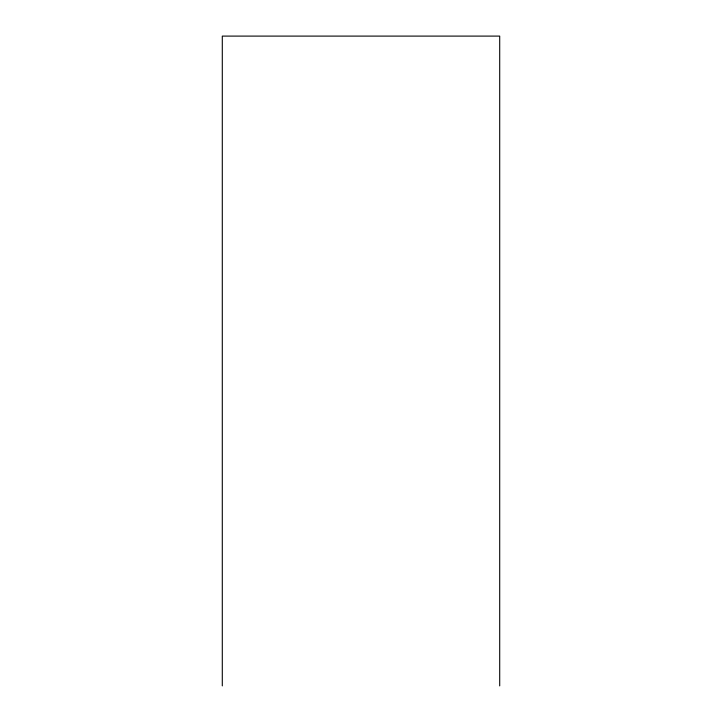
<?xml version="1.0" encoding="UTF-8"?>
<svg xmlns="http://www.w3.org/2000/svg" width="722" height="722" viewBox="0 0 722 722"><rect width="100%" height="100%" fill="white"/><g stroke="black" fill="none" stroke-linecap="round" stroke-linejoin="round"><path stroke-width="1.08" d="M499.705 685.9L499.705 36.1L222.295 36.1L222.295 685.9"/></g></svg>
